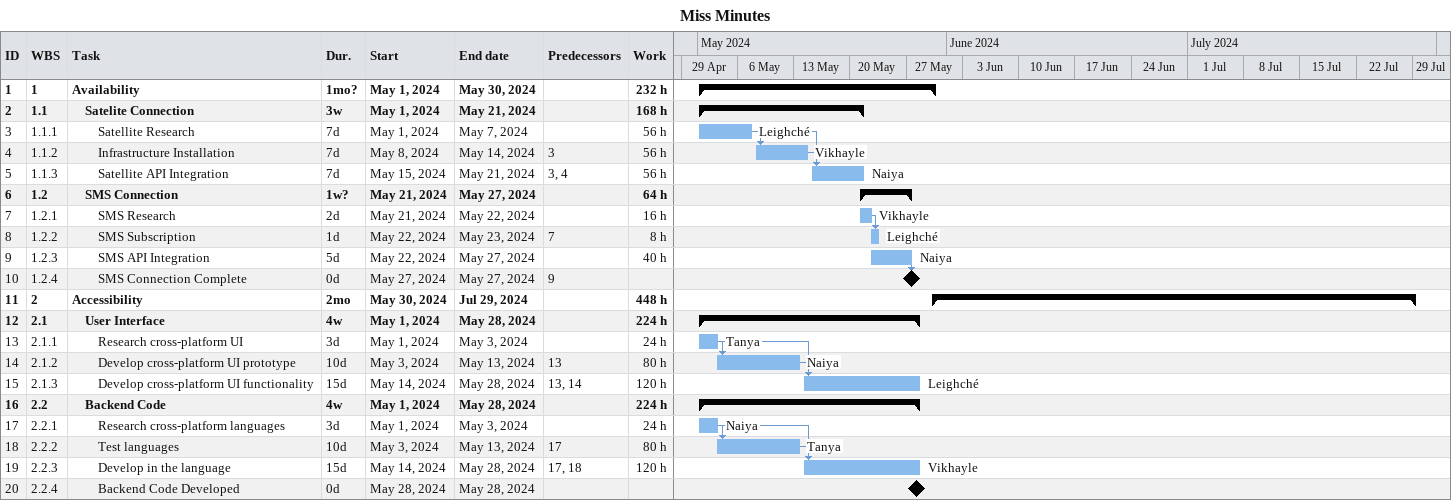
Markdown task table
Miss Minutes

| ID | WBS | Task | Duration | Start | Finish | Predecessors | Resources | Work (h) |
|---|---|---|---|---|---|---|---|---|
| 1 | 1 | **Availability** | 1mo? | 2024-05-01 | 2024-05-30 |  |  | 232 |
| 2 | 1.1 | **Satelite Connection** | 3w | 2024-05-01 | 2024-05-21 |  |  | 168 |
| 3 | 1.1.1 | Satellite Research | 7d | 2024-05-01 | 2024-05-07 |  | Leighché | 56 |
| 4 | 1.1.2 | Infrastructure Installation | 7d | 2024-05-08 | 2024-05-14 | 3 | Vikhayle | 56 |
| 5 | 1.1.3 | Satellite API Integration | 7d | 2024-05-15 | 2024-05-21 | 3, 4 | Naiya | 56 |
| 6 | 1.2 | **SMS Connection** | 1w? | 2024-05-21 | 2024-05-27 |  |  | 64 |
| 7 | 1.2.1 | SMS Research | 2d | 2024-05-21 | 2024-05-22 |  | Vikhayle | 16 |
| 8 | 1.2.2 | SMS Subscription | 1d | 2024-05-22 | 2024-05-23 | 7 | Leighché | 8 |
| 9 | 1.2.3 | SMS API Integration | 5d | 2024-05-22 | 2024-05-27 |  | Naiya | 40 |
| 10 | 1.2.4 | SMS Connection Complete | 0d | 2024-05-27 | 2024-05-27 | 9 |  |  |
| 11 | 2 | **Accessibility** | 2mo | 2024-05-30 | 2024-07-29 |  |  | 448 |
| 12 | 2.1 | **User Interface** | 4w | 2024-05-01 | 2024-05-28 |  |  | 224 |
| 13 | 2.1.1 | Research cross-platform UI | 3d | 2024-05-01 | 2024-05-03 |  | Tanya | 24 |
| 14 | 2.1.2 | Develop cross-platform UI prototype | 10d | 2024-05-03 | 2024-05-13 | 13 | Naiya | 80 |
| 15 | 2.1.3 | Develop cross-platform UI functionality | 15d | 2024-05-14 | 2024-05-28 | 13, 14 | Leighché | 120 |
| 16 | 2.2 | **Backend Code** | 4w | 2024-05-01 | 2024-05-28 |  |  | 224 |
| 17 | 2.2.1 | Research cross-platform languages | 3d | 2024-05-01 | 2024-05-03 |  | Naiya | 24 |
| 18 | 2.2.2 | Test languages | 10d | 2024-05-03 | 2024-05-13 | 17 | Tanya | 80 |
| 19 | 2.2.3 | Develop in the language | 15d | 2024-05-14 | 2024-05-28 | 17, 18 | Vikhayle | 120 |
| 20 | 2.2.4 | Backend Code Developed | 0d | 2024-05-28 | 2024-05-28 |  |  |  |
